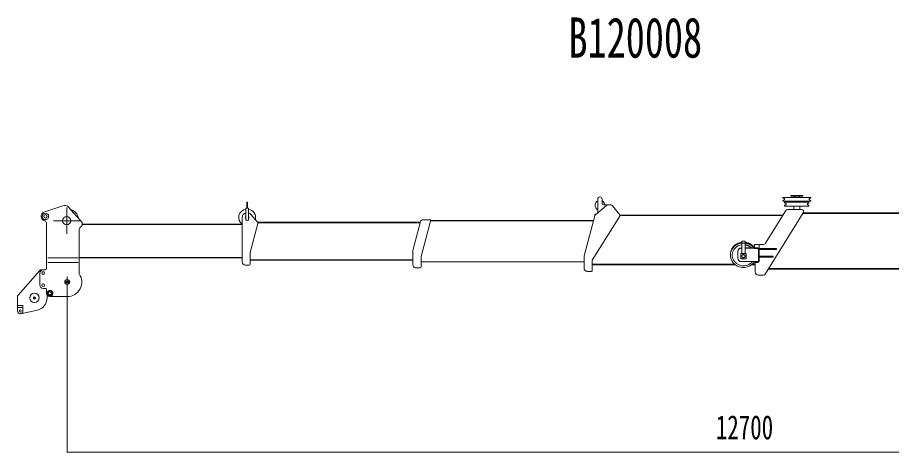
# Model space of a CAD drawing. Units: millimetres, scale not verified. Extents: x -25692 to 24490, y -16109 to 16085.
# Drawn here: x -16752 to -8761, y 1140 to 5114 of the extents above; entities that cross this region are included whole.
import ezdxf
from ezdxf.enums import TextEntityAlignment as Align

# ---------------------------------------------------------------- set-up
doc = ezdxf.new("R2010")
doc.units = ezdxf.units.MM
doc.header["$LTSCALE"] = 40
doc.header["$PDMODE"] = 32
doc.header["$PDSIZE"] = 20
doc.layers.add('0-0_0', color=7, linetype='Continuous', lineweight=18)
doc.layers.add('0-1_DEFPOINTS', color=7, linetype='Continuous')
doc.styles.add('ＭＳ ゴシック', font='')
doc.styles.get('ＭＳ ゴシック').set_extended_font_data('MS Gothic')

# ---------------------------------------------------------------- blocks, each defined once
blk = doc.blocks.new('D1')
at = {"layer": '0-0_0'}
for p, q in [((29432.2, 33362.14), (29432.2, 31806.44)), ((29436.4, 31810.94), (42128, 31810.94))]:
    blk.add_line(p, q, dxfattribs=at)
blk.add_solid([(29436.4, 31811.64), (29436.4, 31810.24), (29432.2, 31810.94)], dxfattribs=at)
at = {"layer": '0-1_DEFPOINTS'}
blk.add_point((29432.2, 33363.7), dxfattribs=at)
at = {"layer": '0-0_0', "style": 'ＭＳ ゴシック', "width": 0.7}
blk.add_text('12700', height=219.9, dxfattribs=at).set_placement((35362.2, 31860.94), align=Align.BOTTOM_LEFT)

msp = doc.modelspace()

# ---------------------------------------------------------------- linework, layer by layer
at = {"layer": '0-0_0', "color": 5}
for p, q in [((-11446.71, 3454.49), (-11446.71, 3329.89)), ((-11406.71, 3454.49), (-11406.71, 3412.49)), ((-9754.31, 3464.39), (-9754.31, 3470.49)), ((-9754.31, 3470.49), (-9499.31, 3470.49)), ((-9754.31, 3435.49), (-9754.31, 3441.59)), ((-9743.51, 3459.09), (-9752.91, 3462.49)), ((-9752.91, 3443.49), (-9743.51, 3446.89)), ((-9571.81, 3486.49), (-9681.81, 3486.49)), ((-9681.81, 3486.49), (-9681.81, 3480.49)), ((-9571.81, 3480.49), (-9681.81, 3480.49)), ((-9649.31, 3480.49), (-9649.31, 3470.49)), ((-9604.31, 3480.49), (-9604.31, 3470.49)), ((-9571.81, 3486.49), (-9571.81, 3480.49)), ((-9510.01, 3459.09), (-9500.61, 3462.49)), ((-9500.61, 3443.49), (-9510.01, 3446.89)), ((-9499.31, 3464.39), (-9499.31, 3470.49)), ((-9499.31, 3435.49), (-9499.31, 3441.59)), ((-16338.11, 3394.29), (-16509.81, 3334.89)), ((-16301.71, 3378.09), (-16301.71, 3136.09)), ((-16161.81, 3242.09), (-16284.31, 3380.29)), ((-14664.31, 3372.39), (-14664.31, 3261.39)), ((-14664.31, 3372.39), (-14639.31, 3372.39)), ((-14656.31, 3422.19), (-14656.31, 3372.39)), ((-14647.31, 3422.19), (-14647.31, 3372.39)), ((-14639.31, 3372.39), (-14639.31, 3261.39)), ((-11467.01, 3312.49), (-11367.41, 3397.69)), ((-11396.71, 3402.49), (-11326.61, 3402.49)), ((-11326.61, 3402.49), (-11354.41, 3402.49)), ((-11310.71, 3394.59), (-11246.01, 3309.99)), ((-9754.31, 3435.49), (-9499.31, 3435.49)), ((-9737.81, 3420.39), (-9737.81, 3426.49)), ((-9737.81, 3426.49), (-9515.81, 3426.49)), ((-9737.81, 3391.49), (-9737.81, 3397.59)), ((-9737.81, 3391.49), (-9515.81, 3391.49)), ((-9727.01, 3415.09), (-9736.41, 3418.49)), ((-9736.41, 3399.49), (-9727.01, 3402.89)), ((-9710.61, 3359.49), (-9584.31, 3359.49)), ((-9654.31, 3435.49), (-9654.31, 3426.49)), ((-9654.31, 3391.49), (-9654.31, 3359.49)), ((-9599.31, 3435.49), (-9599.31, 3426.49)), ((-9599.31, 3391.49), (-9599.31, 3359.49)), ((-9526.51, 3415.09), (-9517.11, 3418.49)), ((-9517.11, 3399.49), (-9526.51, 3402.89)), ((-9515.81, 3420.39), (-9515.81, 3426.49)), ((-9515.81, 3391.49), (-9515.81, 3397.59)), ((-14696.81, 3286.99), (-14696.81, 2881.39)), ((-14555.21, 3242.39), (-14617.51, 3315.59)), ((-11571.81, 2935.49), (-11473.41, 3302.49)), ((-11496.81, 2896.49), (-11245.41, 3298.59)), ((-11471.81, 3317.49), (-11461.21, 3317.49)), ((-11471.81, 3317.49), (-11471.81, 3306.59)), ((-11244.81, 3308.49), (-9753.51, 3308.49)), ((-11243.81, 3304.49), (-9756.01, 3304.49)), ((-9916.01, 2768.79), (-9567.31, 3328.89)), ((-9727.61, 3350.09), (-9912.21, 3053.49)), ((-9570.41, 3323.99), (-8084.51, 3323.99)), ((-9567.61, 3328.49), (-8081.71, 3328.49)), ((-16486.71, 3237.89), (-16486.71, 2819.39)), ((-16422.71, 3257.09), (-16180.71, 3257.09)), ((-16180.91, 3192.89), (-16161.71, 3212.09)), ((-16161.71, 3242.09), (-16161.71, 3212.09)), ((-16161.71, 3225.79), (-14696.81, 3225.79)), ((-16161.71, 3222.59), (-14696.81, 3222.59)), ((-14664.31, 3261.39), (-14639.31, 3261.39)), ((-14623.81, 2968.39), (-14553.11, 3233.29)), ((-14555.71, 3242.99), (-13067.81, 3242.99)), ((-14553.41, 3239.39), (-13068.81, 3239.39)), ((-13136.81, 2985.79), (-13065.71, 3250.89)), ((-13061.71, 2929.69), (-12975.11, 3253.09)), ((-13046.41, 3265.69), (-12984.71, 3265.69)), ((-12975.21, 3260.19), (-11484.71, 3260.19)), ((-12974.81, 3256.19), (-11485.81, 3256.19)), ((-16186.81, 3178.79), (-16186.81, 2770.99)), ((-10130.71, 3070.39), (-10130.71, 2956.89)), ((-10130.71, 3070.39), (-10098.71, 3070.39)), ((-10127.91, 3052.49), (-10102.01, 3052.49)), ((-10098.71, 3070.39), (-10098.71, 2956.89)), ((-10012.71, 3039.79), (-9983.71, 3039.79)), ((-10012.71, 3039.79), (-10012.71, 3003.59)), ((-9971.71, 3039.49), (-9971.71, 2887.09)), ((-9971.71, 3039.49), (-9937.61, 3039.49)), ((-14623.81, 2968.39), (-14623.81, 2861.39)), ((-13136.81, 2985.79), (-13136.81, 2855.69)), ((-10164.71, 2979.49), (-10164.71, 2913.79)), ((-10139.81, 2958.99), (-10130.71, 2958.99)), ((-10139.81, 2958.99), (-10139.81, 2909.89)), ((-10139.81, 2956.89), (-10089.71, 2956.89)), ((-10134.71, 3009.49), (-10130.71, 3009.49)), ((-10134.71, 3006.49), (-10130.71, 3006.49)), ((-10098.71, 3009.49), (-10012.71, 3009.49)), ((-10098.71, 3006.49), (-10012.71, 3006.49)), ((-10098.71, 2958.99), (-10089.71, 2958.99)), ((-10089.71, 2958.99), (-10089.71, 2909.89)), ((-10028.11, 3025.99), (-10012.71, 3025.99)), ((-10025.11, 3022.89), (-10012.71, 3022.89)), ((-10012.71, 3009.19), (-9983.71, 3009.19)), ((-10012.71, 3003.59), (-9983.71, 3003.59)), ((-9977.71, 2997.59), (-9977.71, 2886.79)), ((-9971.71, 3002.49), (-9811.71, 3002.49)), ((-9971.71, 2993.49), (-9811.71, 2993.49)), ((-9811.71, 3002.49), (-9811.71, 2993.49)), ((-16474.81, 2917.09), (-16196.81, 2917.09)), ((-16474.81, 2877.09), (-16196.81, 2877.09)), ((-16186.81, 2922.59), (-14696.81, 2922.59)), ((-16186.81, 2917.09), (-14696.81, 2917.09)), ((-14696.81, 2917.09), (-14696.81, 2892.09)), ((-14696.81, 2901.39), (-14696.81, 2897.39)), ((-14623.81, 2901.39), (-13136.81, 2901.39)), ((-14623.81, 2896.89), (-13136.81, 2896.89)), ((-13061.71, 2929.69), (-13061.71, 2835.69)), ((-13061.71, 2881.19), (-11571.71, 2881.19)), ((-11571.71, 2935.49), (-11571.71, 2822.89)), ((-11496.71, 2896.49), (-11496.71, 2804.09)), ((-10139.81, 2909.89), (-10089.71, 2909.89)), ((-10134.71, 2883.79), (-9983.71, 2883.79)), ((-10006.71, 2883.79), (-10006.71, 2788.79)), ((-10002.71, 2883.79), (-10002.71, 2875.19)), ((-10002.71, 2880.89), (-9983.71, 2880.89)), ((-9971.71, 2933.49), (-9841.71, 2933.49)), ((-9971.71, 2924.49), (-9841.71, 2924.49)), ((-9841.71, 2933.49), (-9841.71, 2924.49)), ((-16746.71, 2577.79), (-16547.71, 2802.79)), ((-16532.81, 2809.59), (-16501.81, 2809.59)), ((-16516.81, 2809.59), (-16496.61, 2809.59)), ((-14666.81, 2851.39), (-14633.81, 2851.39)), ((-13106.81, 2825.69), (-13071.71, 2825.69)), ((-11496.81, 2860.49), (-10196.81, 2860.49)), ((-11496.81, 2854.99), (-10188.46, 2854.99)), ((-10041.11, 2854.99), (-10006.71, 2854.99)), ((-10033.99, 2860.49), (-10006.71, 2860.49)), ((-10002.71, 2875.19), (-9983.71, 2875.19)), ((-9887.51, 2814.49), (-8401.61, 2814.49)), ((-9883.51, 2820.99), (-8397.61, 2820.99)), ((-16546.81, 2669.59), (-16546.81, 2779.59)), ((-16296.71, 2747.29), (-16296.71, 2646.89)), ((-11541.71, 2794.69), (-11506.71, 2794.69)), ((-9977.01, 2759.49), (-9932.91, 2759.49)), ((-16516.81, 2639.59), (-16496.71, 2639.59)), ((-16751.71, 2564.49), (-16751.71, 2432.09)), ((-16486.71, 2629.79), (-16486.71, 2594.59)), ((-16481.81, 2578.16), (-16481.81, 2552.09)), ((-16456.71, 2619.59), (-16453.31, 2619.59)), ((-16456.71, 2569.59), (-16453.31, 2569.59)), ((-16456.71, 2564.59), (-16296.71, 2564.59)), ((-16751.71, 2481.29), (-16701.71, 2481.29)), ((-16701.71, 2481.29), (-16701.71, 2432.09)), ((-16750.71, 2464.59), (-16702.71, 2464.59)), ((-16721.51, 2407.69), (-16572.61, 2439.69))]:
    msp.add_line(p, q, dxfattribs=at)
for points in [[(-10130.71, 3060.09), (-10136.51, 3059.19), (-10142.21, 3058.09), (-10147.81, 3056.69), (-10153.41, 3055.09), (-10158.91, 3053.09), (-10164.31, 3050.99), (-10169.61, 3048.49), (-10174.81, 3045.89), (-10179.81, 3042.89), (-10184.71, 3039.79), (-10189.41, 3036.39), (-10193.91, 3032.79), (-10198.31, 3028.89), (-10202.51, 3024.89), (-10206.41, 3020.59), (-10210.21, 3016.09), (-10213.71, 3011.49), (-10216.91, 3006.69), (-10219.91, 3001.69), (-10222.61, 2996.49), (-10225.11, 2991.29), (-10227.21, 2985.89), (-10229.11, 2980.29), (-10230.61, 2974.69), (-10231.91, 2969.09), (-10232.81, 2963.29), (-10233.41, 2957.49), (-10233.71, 2951.69), (-10233.71, 2945.89)], [(-10130.71, 3056.69), (-10136.41, 3055.79), (-10142.11, 3054.69), (-10147.71, 3053.29), (-10153.21, 3051.69), (-10158.61, 3049.79), (-10164.01, 3047.69), (-10169.21, 3045.29), (-10174.31, 3042.69), (-10179.31, 3039.79), (-10184.21, 3036.69), (-10188.91, 3033.29), (-10193.41, 3029.79), (-10197.71, 3025.99), (-10201.91, 3021.99), (-10205.81, 3017.79), (-10209.61, 3013.39), (-10213.11, 3008.89), (-10216.31, 3004.09), (-10219.31, 2999.19), (-10222.11, 2994.19), (-10224.61, 2988.99), (-10226.81, 2983.59), (-10228.71, 2978.19), (-10230.31, 2972.69), (-10231.61, 2967.09), (-10232.61, 2961.39), (-10233.31, 2955.69), (-10233.71, 2949.99), (-10233.71, 2944.19)], [(-10130.71, 3053.29), (-10146.51, 3050.19), (-10161.71, 3045.19), (-10176.21, 3038.19), (-10189.61, 3029.39), (-10201.71, 3018.79), (-10212.21, 3006.69), (-10220.81, 2993.19), (-10227.41, 2978.49), (-10231.71, 2963.09), (-10233.61, 2947.19), (-10233.11, 2931.09), (-10230.21, 2915.39), (-10224.91, 2900.19), (-10217.41, 2885.99), (-10208.01, 2872.99), (-10196.81, 2861.49), (-10184.21, 2851.69), (-10170.31, 2843.59), (-10155.51, 2837.39), (-10140.01, 2833.19), (-10124.11, 2830.99), (-10108.01, 2830.89), (-10092.11, 2832.69), (-10076.51, 2836.59), (-10061.61, 2842.49), (-10047.51, 2850.19), (-10034.71, 2859.79), (-10023.21, 2870.99), (-10013.51, 2883.79)], [(-10130.71, 3036.79), (-10143.91, 3033.99), (-10156.51, 3029.59), (-10168.51, 3023.69), (-10179.71, 3016.19), (-10189.71, 3007.29), (-10198.51, 2997.19), (-10205.81, 2985.89), (-10211.41, 2973.69), (-10215.11, 2960.79), (-10217.01, 2947.49), (-10216.81, 2934.09), (-10214.71, 2920.89), (-10210.71, 2908.09), (-10204.81, 2895.99), (-10197.31, 2884.89), (-10188.41, 2874.89), (-10178.21, 2866.29), (-10166.91, 2858.99), (-10154.81, 2853.19), (-10142.01, 2849.09), (-10128.91, 2846.49), (-10115.51, 2845.59), (-10102.11, 2846.29), (-10088.91, 2848.69), (-10076.11, 2852.69), (-10063.91, 2858.29), (-10052.51, 2865.39), (-10042.21, 2873.89), (-10033.11, 2883.79)], [(-10014.61, 3009.69), (-10016.61, 3012.59), (-10018.71, 3015.29), (-10020.91, 3018.09), (-10023.21, 3020.69), (-10025.51, 3023.29), (-10027.91, 3025.79), (-10030.41, 3028.19), (-10033.01, 3030.59), (-10035.61, 3032.79), (-10038.31, 3034.99), (-10041.11, 3037.09), (-10043.91, 3039.19), (-10046.81, 3041.09), (-10049.81, 3042.99), (-10052.81, 3044.79), (-10055.81, 3046.49), (-10058.91, 3048.09), (-10062.11, 3049.59), (-10065.21, 3050.99), (-10068.51, 3052.29), (-10071.71, 3053.59), (-10075.01, 3054.69), (-10078.31, 3055.79), (-10081.71, 3056.69), (-10085.01, 3057.59), (-10088.41, 3058.39), (-10091.91, 3058.99), (-10095.31, 3059.59), (-10098.71, 3060.09)], [(-10019.71, 3009.69), (-10021.71, 3012.19), (-10023.81, 3014.59), (-10026.01, 3016.89), (-10028.21, 3019.19), (-10030.51, 3021.39), (-10032.81, 3023.59), (-10035.21, 3025.69), (-10037.71, 3027.69), (-10040.21, 3029.69), (-10042.81, 3031.49), (-10045.41, 3033.39), (-10048.11, 3035.09), (-10050.81, 3036.79), (-10053.61, 3038.39), (-10056.41, 3039.89), (-10059.21, 3041.39), (-10062.11, 3042.69), (-10065.01, 3043.99), (-10067.91, 3045.29), (-10070.91, 3046.39), (-10073.91, 3047.49), (-10077.01, 3048.49), (-10080.01, 3049.39), (-10083.11, 3050.29), (-10086.21, 3050.99), (-10089.31, 3051.69), (-10092.41, 3052.29), (-10095.61, 3052.79), (-10098.71, 3053.29)], [(-10042.21, 3009.69), (-10043.81, 3011.19), (-10045.51, 3012.69), (-10047.21, 3014.09), (-10048.91, 3015.39), (-10050.61, 3016.79), (-10052.41, 3018.09), (-10054.21, 3019.39), (-10056.01, 3020.59), (-10057.81, 3021.79), (-10059.71, 3022.89), (-10061.61, 3023.99), (-10063.51, 3025.09), (-10065.51, 3026.09), (-10067.41, 3027.09), (-10069.41, 3028.09), (-10071.41, 3028.99), (-10073.41, 3029.79), (-10075.51, 3030.59), (-10077.51, 3031.39), (-10079.61, 3032.19), (-10081.71, 3032.79), (-10083.81, 3033.49), (-10085.91, 3034.09), (-10088.01, 3034.69), (-10090.11, 3035.19), (-10092.31, 3035.69), (-10094.41, 3036.09), (-10096.61, 3036.49), (-10098.71, 3036.79)], [(-11571.71, 2822.89), (-11571.71, 2821.29), (-11571.61, 2819.69), (-11571.31, 2818.19), (-11571.01, 2816.59), (-11570.61, 2815.09), (-11570.11, 2813.59), (-11569.51, 2812.19), (-11568.81, 2810.69), (-11568.11, 2809.29), (-11567.21, 2807.99), (-11566.31, 2806.69), (-11565.41, 2805.49), (-11564.31, 2804.29), (-11563.21, 2803.19), (-11562.01, 2802.09), (-11560.81, 2801.09), (-11559.61, 2800.19), (-11558.21, 2799.29), (-11556.91, 2798.49), (-11555.51, 2797.79), (-11554.01, 2797.19), (-11552.61, 2796.59), (-11551.11, 2796.09), (-11549.61, 2795.69), (-11548.01, 2795.29), (-11546.51, 2794.99), (-11544.91, 2794.79), (-11543.31, 2794.69), (-11541.71, 2794.69)], [(-11506.71, 2794.69), (-11506.21, 2794.69), (-11505.71, 2794.69), (-11505.21, 2794.79), (-11504.71, 2794.89), (-11504.11, 2794.99), (-11503.61, 2795.09), (-11503.11, 2795.29), (-11502.71, 2795.49), (-11502.21, 2795.69), (-11501.71, 2795.99), (-11501.31, 2796.19), (-11500.81, 2796.49), (-11500.41, 2796.79), (-11500.01, 2797.19), (-11499.61, 2797.49), (-11499.21, 2797.89), (-11498.91, 2798.29), (-11498.61, 2798.69), (-11498.31, 2799.09), (-11498.01, 2799.59), (-11497.71, 2799.99), (-11497.51, 2800.49), (-11497.31, 2800.99), (-11497.11, 2801.49), (-11497.01, 2801.99), (-11496.91, 2802.49), (-11496.81, 2802.99), (-11496.81, 2803.59), (-11496.71, 2804.09)], [(-16453.31, 2569.59), (-16450.61, 2569.69), (-16447.91, 2570.19), (-16445.31, 2570.89), (-16442.81, 2571.89), (-16440.41, 2573.19), (-16438.21, 2574.69), (-16436.11, 2576.49), (-16434.31, 2578.39), (-16432.61, 2580.59), (-16431.31, 2582.89), (-16430.11, 2585.39), (-16429.31, 2587.89), (-16428.71, 2590.59), (-16428.41, 2593.19), (-16428.41, 2595.89), (-16428.71, 2598.59), (-16429.31, 2601.29), (-16430.11, 2603.79), (-16431.31, 2606.29), (-16432.61, 2608.59), (-16434.31, 2610.79), (-16436.11, 2612.69), (-16438.21, 2614.49), (-16440.41, 2615.99), (-16442.81, 2617.29), (-16445.31, 2618.29), (-16447.91, 2618.99), (-16450.61, 2619.39), (-16453.31, 2619.59)]]:
    msp.add_lwpolyline(points, dxfattribs=at)
for points in [[(-10099.81, 2933.39), (-10100.11, 2936.49), (-10101.21, 2939.49), (-10103.01, 2942.09), (-10105.21, 2944.29), (-10107.91, 2945.99), (-10110.91, 2946.99), (-10114.01, 2947.49), (-10117.11, 2947.29), (-10120.21, 2946.59), (-10123.01, 2945.19), (-10125.51, 2943.29), (-10127.51, 2940.89), (-10128.91, 2938.09), (-10129.71, 2934.99), (-10129.71, 2931.89), (-10128.91, 2928.79), (-10127.51, 2925.99), (-10125.51, 2923.59), (-10123.01, 2921.59), (-10120.21, 2920.29), (-10117.11, 2919.49), (-10114.01, 2919.29), (-10110.91, 2919.79), (-10107.91, 2920.89), (-10105.21, 2922.49), (-10103.01, 2924.69), (-10101.21, 2927.29), (-10100.11, 2930.29)], [(-16456.71, 2619.59), (-16462.11, 2618.99), (-16467.21, 2617.29), (-16471.81, 2614.49), (-16475.71, 2610.79), (-16478.81, 2606.29), (-16480.81, 2601.29), (-16481.61, 2595.89), (-16481.31, 2590.59), (-16479.91, 2585.39), (-16477.41, 2580.59), (-16473.91, 2576.49), (-16469.61, 2573.19), (-16464.71, 2570.89), (-16459.41, 2569.69), (-16454.11, 2569.69), (-16448.81, 2570.89), (-16443.91, 2573.19), (-16439.61, 2576.49), (-16436.11, 2580.59), (-16433.61, 2585.39), (-16432.21, 2590.59), (-16431.91, 2595.89), (-16432.71, 2601.29), (-16434.71, 2606.29), (-16437.81, 2610.79), (-16441.71, 2614.49), (-16446.31, 2617.29), (-16451.41, 2618.99)], [(-16441.81, 2594.59), (-16442.21, 2597.79), (-16443.21, 2600.89), (-16444.81, 2603.69), (-16447.11, 2605.99), (-16449.71, 2607.79), (-16452.71, 2608.99), (-16455.91, 2609.59), (-16459.21, 2609.39), (-16462.31, 2608.49), (-16465.11, 2606.99), (-16467.61, 2604.89), (-16469.61, 2602.29), (-16470.91, 2599.39), (-16471.61, 2596.19), (-16471.61, 2592.99), (-16470.91, 2589.79), (-16469.61, 2586.89), (-16467.61, 2584.29), (-16465.11, 2582.19), (-16462.31, 2580.69), (-16459.21, 2579.79), (-16455.91, 2579.59), (-16452.71, 2580.09), (-16449.71, 2581.29), (-16447.11, 2583.19), (-16444.81, 2585.49), (-16443.21, 2588.29), (-16442.21, 2591.39)]]:
    msp.add_lwpolyline(points, close=True, dxfattribs=at)
for centre, radius in [((-16496.71, 3297.09), 30), ((-16496.71, 3297.09), 15.5), ((-16301.71, 3257.09), 37.5), ((-16516.81, 2779.59), 12.5), ((-16296.71, 2697.09), 22.5), ((-16516.81, 2669.59), 12.5), ((-16596.71, 2552.09), 42.5), ((-16726.71, 2432.09), 10)]:
    msp.add_circle(centre, radius, dxfattribs=at)
for centre, radius, start, end in [((-11426.71, 3398.49), 45, 116.388, 243.612), ((-11426.71, 3454.49), 20, 0, 180), ((-11426.71, 3398.49), 45, 5.09961, 63.6122), ((-9752.31, 3464.39), 2, 180, 250), ((-9752.31, 3441.59), 2, 110, 180), ((-9745.81, 3452.99), 6.5, 290, 70), ((-9507.81, 3452.99), 6.5, 110, 250), ((-9501.31, 3464.39), 2, 290, 360), ((-9501.31, 3441.59), 2, 360, 70), ((-16321.71, 3347.09), 50, 41.5783, 109.094), ((-16301.71, 3257.09), 111, 10.201, 72.9558), ((-14651.81, 3286.39), 77, 99.3426, 234.242), ((-14651.81, 3422.19), 4.5, 0, 180), ((-14651.81, 3286.39), 77, 346.1872, 80.6574), ((-11396.71, 3412.49), 10, 180, 270), ((-11354.41, 3382.49), 20, 90, 130.515), ((-11326.61, 3382.49), 20, 37.4271, 90), ((-9735.81, 3420.39), 2, 180, 250), ((-9735.81, 3397.59), 2, 110, 180), ((-9710.61, 3339.49), 20, 90, 148.1), ((-9729.31, 3408.99), 6.5, 290, 70), ((-9584.31, 3339.49), 20, 328.1, 90), ((-9524.31, 3408.99), 6.5, 110, 250), ((-9517.81, 3420.39), 2, 290, 360), ((-9517.81, 3397.59), 2, 360, 70), ((-16496.71, 3297.09), 40, 109.094, 260.4059), ((-14651.81, 3286.39), 45, 106.128, 180), ((-14651.81, 3286.39), 17.5, 135.585, 224.415), ((-14651.81, 3286.39), 45, 38.1846, 73.8724), ((-14651.81, 3286.39), 17.5, 315.5847, 44.4153), ((-11454.01, 3297.29), 20, 130.515, 164.992), ((-11253.91, 3303.89), 10, 327.9946, 37.4271), ((-16506.71, 3237.89), 20, 0, 80.4059), ((-14562.81, 3235.89), 10, 345.0686, 40.4256), ((-13046.41, 3245.69), 20, 90, 165), ((-12984.71, 3255.69), 10, 345, 90), ((-16166.81, 3178.79), 20, 135, 180.049), ((-9983.71, 3027.79), 12, 0, 90), ((-9937.61, 3069.49), 30, 270, 327.7113), ((-10134.71, 2979.49), 30, 90, 180), ((-10134.71, 2976.49), 30, 90, 180), ((-9983.71, 2997.19), 12, 0, 90), ((-9983.71, 2997.59), 6, 0, 90), ((-14666.81, 2881.39), 30, 180, 270), ((-10134.71, 2913.79), 30, 180, 270), ((-9983.71, 2889.79), 6, 270, 0), ((-9983.71, 2887.19), 12, 270, 0), ((-9983.71, 2886.89), 6, 270, 0), ((-16532.81, 2789.59), 20, 90, 138.52), ((-16516.81, 2779.59), 30, 90, 180), ((-16496.71, 2819.59), 10, 270, 0), ((-14633.81, 2861.39), 10, 270, 360), ((-13106.81, 2855.69), 30, 180, 198.462), ((-13106.81, 2855.69), 30, 198.462, 270), ((-13071.71, 2835.69), 10, 270, 360), ((-16296.71, 2697.09), 132.5, 270, 33.8866), ((-9976.81, 2789.49), 30, 180, 270.0037), ((-9932.91, 2779.49), 20, 270, 328.1), ((-16516.81, 2669.59), 30, 180, 270), ((-16496.71, 2629.59), 10, 359.9998, 90), ((-16731.71, 2564.49), 20, 138.52, 180), ((-16456.71, 2594.59), 30, 180, 270), ((-16596.71, 2552.09), 114.97, 282.141, 360), ((-16726.71, 2432.09), 25, 180, 0)]:
    msp.add_arc(centre, radius, start, end, dxfattribs=at)
at = {"layer": '0-0_0', "color": 1}
for p in [(-16296.71, 2697.09), (-16596.71, 2552.09)]:
    msp.add_point(p, dxfattribs=at)

# ---------------------------------------------------------------- block references
at = {"layer": '0-0_0'}
msp.add_blockref('D1', (-45728.91, -30666.61), dxfattribs=at)

# ---------------------------------------------------------------- texts
at = {"layer": '0-0_0', "style": 'ＭＳ ゴシック', "width": 0.7}
msp.add_text('B120008', height=366.6, dxfattribs=at).set_placement((-11714.36, 4637.21), align=Align.BOTTOM_LEFT)

doc.saveas('drawing.dxf')
